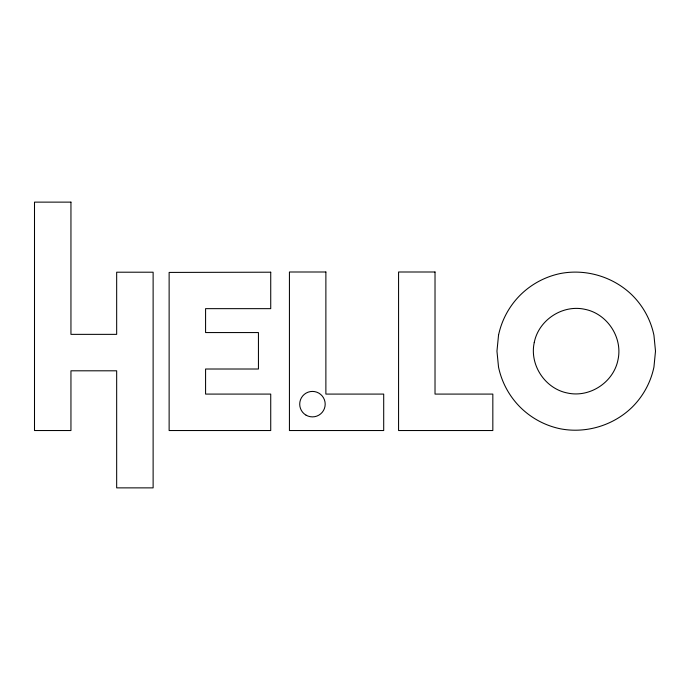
<?xml version="1.0" encoding="UTF-8"?>
<svg xmlns="http://www.w3.org/2000/svg" width="690" height="690" viewBox="0 0 690 690"><rect width="100%" height="100%" fill="white"/><g stroke="black" fill="none" stroke-linecap="round" stroke-linejoin="round"><path stroke-width="1.03" d="M498.525 335.254L496.955 351.158L498.525 367.071A80.04 80.04 0 0 0 520.148 407.135A80.031 80.031 0 0 0 560.211 428.766C586 433.786 613.436 425.497 632.204 407.135A79.29 79.29 0 0 0 653.939 367.071L655.5 351.158L653.939 335.254A79.29 79.29 0 0 0 632.204 295.182C613.436 276.819 586 268.522 560.211 273.559A80.031 80.031 0 0 0 520.148 295.191A80.04 80.04 0 0 0 498.516 335.254M534.241 342.585C529.351 364.924 545.109 388.737 567.551 393.041C589.89 397.932 613.695 382.174 618.007 359.731C622.898 337.393 607.14 313.588 584.697 309.275C562.359 304.385 538.554 320.143 534.241 342.585M270.73 272.205L169.128 272.421L169.128 430.534L270.73 430.534L270.73 394.085L205.577 394.085L205.577 369.012L258.44 369.012L258.44 332.563L205.577 332.563L205.577 308.654L270.73 308.654L270.73 272.205M70.949 202.127L34.5 202.127L34.5 430.534L70.949 430.534L70.949 370.806L116.67 370.806L116.67 487.873L153.12 487.873L153.12 272.205L116.67 272.205L116.67 334.357L70.949 334.357L70.949 202.127M325.878 271.998L289.429 271.998L289.429 430.534L383.7 430.534L383.7 394.085L325.878 394.085L325.878 271.998M435.019 271.998L398.57 271.998L398.57 430.534L492.832 430.534L492.832 394.085L435.019 394.085L435.019 271.998M306.084 415.182A12.739 12.739 0 0 0 325.188 404.15A12.739 12.739 0 0 0 306.084 393.119A12.739 12.739 0 0 0 306.084 415.182"/></g></svg>
